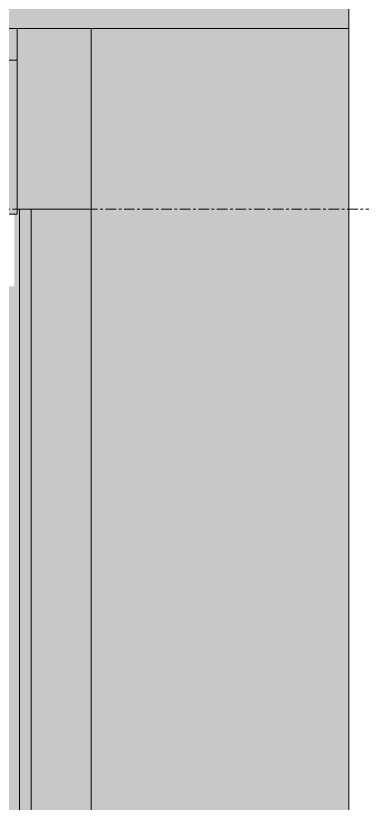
# Model space of a CAD drawing. Header units: inches. Extents: x 20426 to 92531, y -195 to 750.
# Drawn here: x 27924.9 to 27941.21, y 300.9 to 337.93 of the extents above; entities that cross this region are included whole.
import ezdxf

# ---------------------------------------------------------------- set-up
doc = ezdxf.new("R2010")
doc.units = ezdxf.units.IN
doc.header["$MEASUREMENT"] = 0
doc.linetypes.add('Grid Line 1_2_', pattern=[0.875, 0.5, -0.125, 0.125, -0.125])
for name, color, linetype, lineweight in [('A-FLOR-LEVL', 51, 'Continuous', 9), ('A-GLAZ-CWMG', 51, 'Continuous', 9), ('A-ROOF', 132, 'Continuous', 13), ('L-SITE-WALL', 31, 'Continuous', 13), ('S-BEAM', 12, 'Continuous', 9), ('S-COLS', 52, 'Continuous', 9)]:
    doc.layers.add(name, color=color, linetype=linetype, lineweight=lineweight)

# ---------------------------------------------------------------- blocks, each defined once
blk = doc.blocks.new('Dimension Lumber - 2x8-835529-Elevation - South')
at = {"layer": 'S-BEAM'}
for points in [[(25981.64, 335.84), (25981.64, 337.335), (25980.14, 337.335), (25980.14, 335.84)], [(25981.64, 328.597), (25981.64, 335.84), (25980.14, 335.84), (25980.14, 328.597)]]:
    blk.add_hatch(color=256, dxfattribs=at).paths.add_polyline_path(points, flags=0)
for p, q in [((25980.14, 337.335), (25980.14, 335.84)), ((25981.64, 335.84), (25981.64, 337.335)), ((25981.64, 335.84), (25980.14, 335.84)), ((25980.14, 335.84), (25980.14, 328.597)), ((25981.64, 328.597), (25981.64, 335.84)), ((25980.14, 328.597), (25981.64, 328.597))]:
    blk.add_line(p, q, dxfattribs=at)
blk = doc.blocks.new('Rectangular Mullion - Profile_Polycarbonate_right-752683-Elevation - South')
at = {"layer": 'A-GLAZ-CWMG'}
for points in [[(25981.508, 242.125), (25981.758, 242.125), (25981.758, 328.826), (25981.64, 328.826), (25981.64, 328.597), (25981.508, 328.597), (25981.508, 245.165)], [(25981.758, 242.125), (25982.296, 242.125), (25982.296, 328.826), (25981.758, 328.826), (25981.758, 245.165)], [(25985.13, 242.125), (25985.13, 328.826), (25982.296, 328.826), (25982.296, 242.125), (25983.702, 242.125)]]:
    blk.add_hatch(color=256, dxfattribs=at).paths.add_polyline_path(points, flags=0)
for p, q in [((25981.64, 328.826), (25981.758, 328.826)), ((25981.758, 328.826), (25982.296, 328.826)), ((25981.758, 242.125), (25981.758, 328.826)), ((25982.296, 328.826), (25985.13, 328.826)), ((25982.296, 242.125), (25982.296, 328.826)), ((25985.13, 242.125), (25985.13, 328.826))]:
    blk.add_line(p, q, dxfattribs=at)

msp = doc.modelspace()

# ---------------------------------------------------------------- hatches: boundary and pattern name
at = {"layer": 'A-ROOF'}
msp.add_hatch(color=256, dxfattribs=at).paths.add_polyline_path([(27892.468, 337.335), (27940.579, 337.335), (27940.579, 340.213), (24723.349, 340.213), (24723.349, 337.335), (27823.352, 337.335)], flags=0)
at = {"layer": 'L-SITE-WALL'}
msp.add_hatch(color=256, dxfattribs=at).paths.add_polyline_path([(27928.454, 242.125), (27940.579, 242.125), (27940.579, 337.335), (27928.454, 337.335), (27928.454, 245.165)], flags=0)
at = {"layer": 'S-COLS'}
h = msp.add_hatch(color=256, dxfattribs=at)
h.paths.add_polyline_path([(27933.214, 36), (27933.214, 45.518), (27926.339, 45.518), (27926.339, 36)], flags=0)
h.paths.add_polyline_path([(27924.089, 36), (27924.339, 36), (27924.339, 45.518), (27924.089, 45.518)], flags=0)
h.paths.add_polyline_path([(27924.339, 48.555), (27924.339, 93.768), (27924.089, 93.768), (27924.089, 48.555)], flags=0)
h.paths.add_polyline_path([(27933.214, 48.555), (27933.214, 93.768), (27926.339, 93.768), (27926.339, 48.555)], flags=0)
h.paths.add_polyline_path([(27924.339, 96.805), (27924.339, 98), (27924.089, 98), (27924.089, 96.805)], flags=0)
h.paths.add_polyline_path([(27915.214, 144.75), (27918.014, 144.75), (27918.014, 145), (27915.214, 145)], flags=0)
h.paths.add_polyline_path([(27922.075, 242.125), (27924.832, 242.125), (27924.832, 325.204), (27915.214, 325.204), (27915.214, 242.125), (27921.575, 242.125), (27921.575, 242.75), (27922.075, 242.75)], flags=0)
h.paths.add_polyline_path([(27915.214, 328.826), (27923.464, 328.826), (27923.464, 337.335), (27915.214, 337.335), (27915.214, 335.84)], flags=0)
h.paths.add_polyline_path([(27928.454, 328.826), (27928.454, 337.335), (27924.964, 337.335), (27924.964, 328.826), (27928.392, 328.826)], flags=0)

# ---------------------------------------------------------------- linework, layer by layer
at = {"layer": 'A-FLOR-LEVL', "linetype": 'Grid Line 1_2_'}
msp.add_line((23922.495, 328.826), (28374.343, 328.826), dxfattribs=at)
at = {"layer": 'A-ROOF'}
for q in [(27940.579, 394.369), (24723.349, 337.335)]:
    msp.add_line((27940.579, 337.335), q, dxfattribs=at)
at = {"layer": 'L-SITE-WALL'}
for p, q in [((27928.454, 328.826), (27928.454, 337.335)), ((27940.579, 337.335), (27940.579, 242.125))]:
    msp.add_line(p, q, dxfattribs=at)

# ---------------------------------------------------------------- block references
at = {"layer": 'A-GLAZ-CWMG'}
msp.add_blockref('Rectangular Mullion - Profile_Polycarbonate_right-752683-Elevation - South', (1943.324, 0), dxfattribs=at)
at = {"layer": 'S-BEAM'}
msp.add_blockref('Dimension Lumber - 2x8-835529-Elevation - South', (1943.324, 0), dxfattribs=at)

doc.saveas('drawing.dxf')
